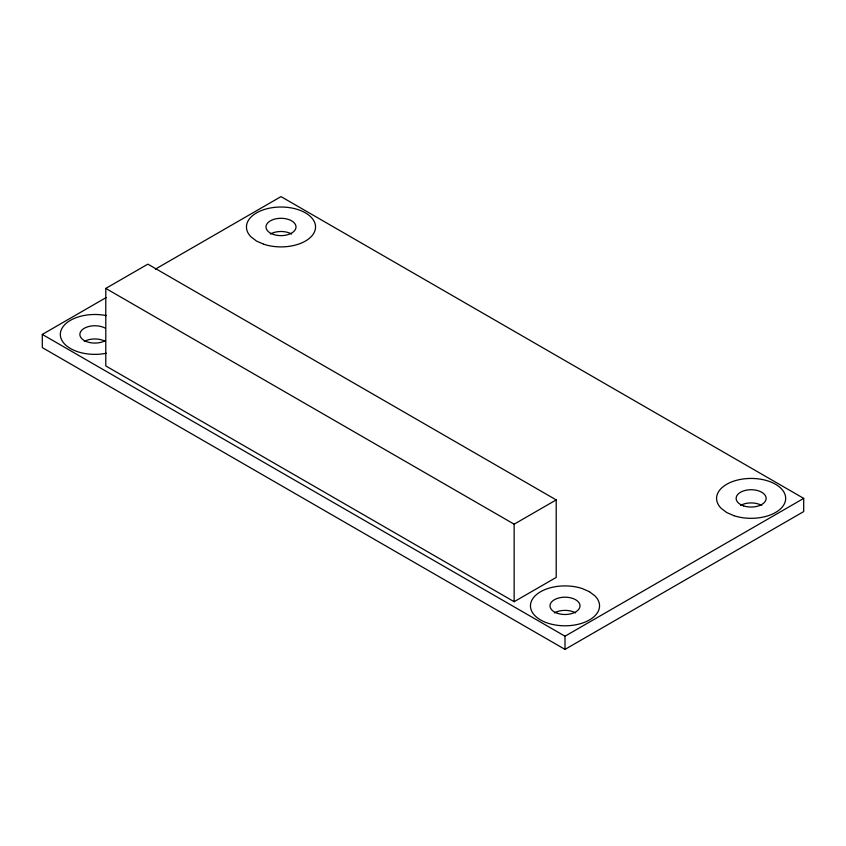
<?xml version="1.0" encoding="UTF-8"?>
<svg xmlns="http://www.w3.org/2000/svg" width="846" height="846" viewBox="0 0 846 846"><rect width="100%" height="100%" fill="white"/><g stroke="black" fill="none" stroke-linecap="round" stroke-linejoin="round"><path stroke-width="1.27" d="M105.792 288.423L147.849 264.142L556.203 499.901L556.203 577.416L514.146 601.707L105.792 365.937L105.792 288.423L514.146 524.182L556.203 499.901M155.368 269.144L280.999 196.61L803.7 498.389L803.7 511.576L565.001 649.39L42.3 347.611L42.3 334.424L106.258 297.496M42.3 334.424L565.001 636.203L803.7 498.389M565.001 636.203L565.001 649.39M514.146 524.182L514.146 601.707M105.486 340.547A15.017 8.671 0 0 1 84.262 340.547A15.017 8.671 0 0 1 84.262 328.29A15.017 8.671 0 0 1 105.486 328.29M270.382 234.025A15.017 8.671 0 0 1 291.616 234.025M106.279 353.247A34.549 19.944 0 0 1 60.33 334.424A34.549 19.944 0 0 1 106.279 315.6M84.262 341.488A15.017 8.671 0 0 1 105.486 341.488M554.384 612.906A15.017 8.671 0 0 1 575.618 612.906M740.514 505.453A15.017 8.671 0 0 1 761.738 505.453M263.73 244.23L256.539 241.089L251.082 236.933A34.549 19.944 0 0 1 275.003 207.323A34.549 19.944 0 0 1 315.019 230.429A34.549 19.944 0 0 1 263.73 244.23M733.852 515.658L726.661 512.507L721.215 508.361A34.549 19.944 0 0 1 745.125 478.741A34.549 19.944 0 0 1 785.141 501.847A34.549 19.944 0 0 1 733.852 515.658M589.461 591.724L582.27 588.573A34.549 19.944 0 0 0 530.981 602.384A34.549 19.944 0 0 0 570.997 625.49A34.549 19.944 0 0 0 594.918 595.87L589.461 591.724M273.491 234.469A15.017 8.671 0 0 0 296.015 226.961A15.017 8.671 0 0 0 273.491 219.452A15.017 8.671 0 0 0 273.491 234.469M557.493 613.35A15.017 8.671 0 0 0 580.007 605.842A15.017 8.671 0 0 0 557.493 598.344A15.017 8.671 0 0 0 557.493 613.35M743.623 505.887A15.017 8.671 0 0 0 766.138 498.389A15.017 8.671 0 0 0 743.623 490.881A15.017 8.671 0 0 0 743.623 505.887"/></g></svg>
